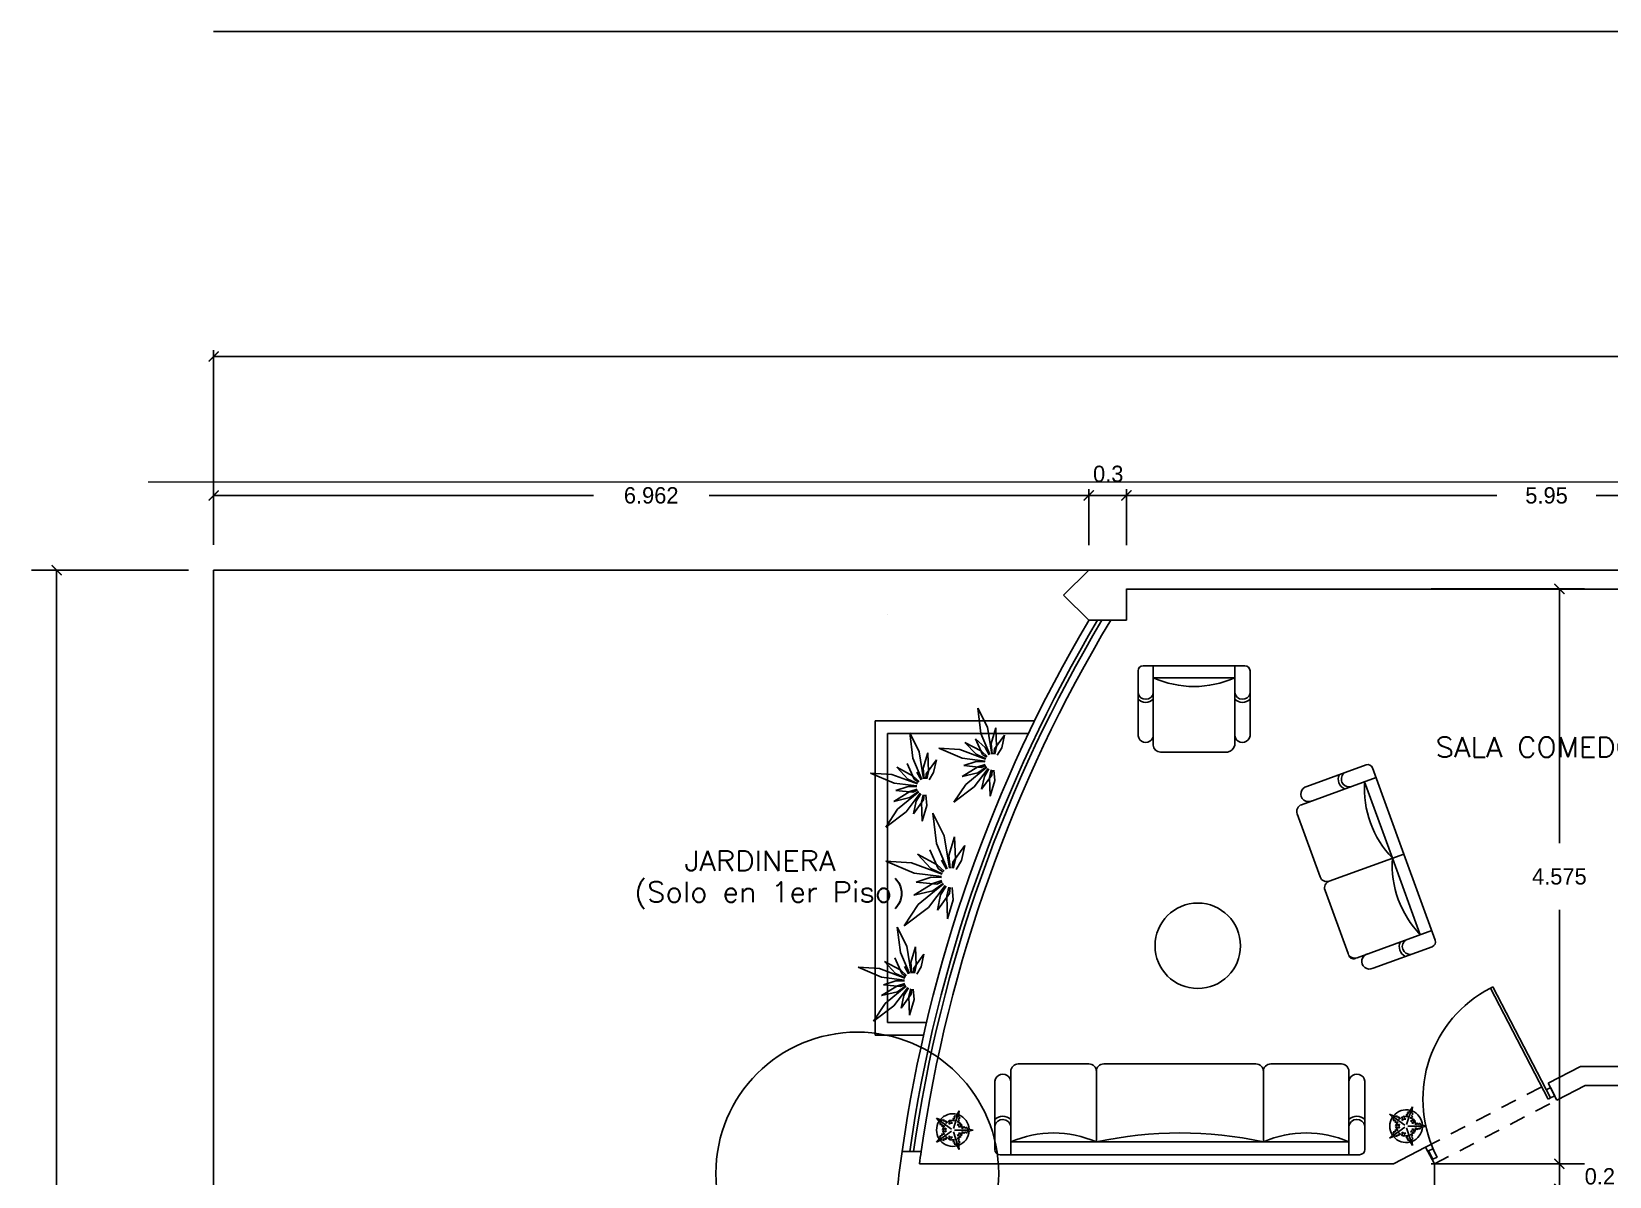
# Model space of a CAD drawing. Header units: millimetres. Extents: x 223 to 336, y 70 to 139.
# Drawn here: x 296.84 to 309.39, y 130.34 to 139.45 of the extents above; entities that cross this region are included whole.
import ezdxf

# ---------------------------------------------------------------- set-up
doc = ezdxf.new("R2010")
doc.units = ezdxf.units.MM
doc.linetypes.add('HIDDEN', pattern=[9.525, 6.35, -3.175])
doc.layers.add('COTAS', color=3, linetype='Continuous', lineweight=9)
for name, color, linetype in [('MUEBLES', 253, 'Continuous'), ('MUROS', 5, 'Continuous'), ('MUROS-BAJOS', 40, 'Continuous'), ('pisos', 8, 'Continuous'), ('PLANTAS', 3, 'Continuous'), ('PROYECCIONES', 6, 'HIDDEN'), ('PUERTAS', 2, 'Continuous'), ('TEXTOS', 4, 'Continuous')]:
    doc.layers.add(name, color=color, linetype=linetype)
doc.layers.add('VENTANAS', color=250, linetype='Continuous', plot=False)
doc.styles.add('ROMANS', font='romans.shx', dxfattribs={"height": 0.05})
doc.dimstyles.new('ISO-25', dxfattribs={"dimtxt": 0.13, "dimasz": 0.08, "dimexe": 0.2, "dimexo": 0.2, "dimgap": 0.2, "dimtad": 0, "dimtih": 1, "dimtoh": 1, "dimdec": 3, "dimdsep": 46, "dimtxsty": 'Standard', "dimblk": 'ARCHTICK', "dimcen": 3, "dimadec": 0, "dimazin": 0, "dimtfac": 1, "dimtdec": 3, "dimtmove": 0, "dimatfit": 3, "dimldrblk": 'ARCHTICK', "dimfxl": 1, "dimarcsym": 0})

# ---------------------------------------------------------------- blocks, each defined once
blk = doc.blocks.new('_ARCHTICK')
at = {"color": 0, "linetype": 'ByBlock', "const_width": 0.15}
blk.add_lwpolyline([(-0.5, -0.5), (0.5, 0.5)], dxfattribs=at)
blk = doc.blocks.new('*D321')
at = {"layer": 'COTAS', "color": 0, "lineweight": -2, "ltscale": 0.05, "transparency": 16777216}
for p, q in [((298.285, 135.363), (298.285, 136.913)), ((298.285, 136.863), (315.866, 136.863)), ((334.345, 136.863), (316.764, 136.863)), ((334.345, 135.363), (334.345, 136.913))]:
    blk.add_line(p, q, dxfattribs=at)
at = {"layer": 'Defpoints', "color": 0, "ltscale": 0.05, "transparency": 16777216}
for p in [(298.285, 136.863), (298.285, 135.163), (334.345, 135.163)]:
    blk.add_point(p, dxfattribs=at)
at = {"layer": 'COTAS', "color": 0, "lineweight": -2, "ltscale": 0.05, "transparency": 16777216, "xscale": 0.08, "yscale": 0.08, "zscale": 0.08, "rotation": 180}
blk.add_blockref('_ARCHTICK', (298.285, 136.863), dxfattribs=at)
at = {"layer": 'COTAS', "color": 0, "lineweight": -2, "ltscale": 0.05, "transparency": 16777216, "xscale": 0.08, "yscale": 0.08, "zscale": 0.08}
blk.add_blockref('_ARCHTICK', (334.345, 136.863), dxfattribs=at)
at = {"layer": 'COTAS', "color": 0, "ltscale": 0.05, "transparency": 16777216, "insert": (316.315, 136.863), "char_height": 0.13, "attachment_point": 5}
blk.add_mtext('36.06', dxfattribs=at)
blk = doc.blocks.new('*D318')
at = {"layer": 'COTAS', "color": 0, "lineweight": -2, "ltscale": 0.05, "transparency": 16777216}
for p, q in [((298.285, 135.667), (298.285, 135.807)), ((298.285, 135.757), (301.306, 135.757)), ((305.247, 135.757), (302.226, 135.757)), ((305.247, 135.362), (305.247, 135.807))]:
    blk.add_line(p, q, dxfattribs=at)
at = {"layer": 'Defpoints', "color": 0, "ltscale": 0.05, "transparency": 16777216}
for p in [(298.285, 135.757), (298.285, 135.467), (305.247, 135.162)]:
    blk.add_point(p, dxfattribs=at)
at = {"layer": 'COTAS', "color": 0, "lineweight": -2, "ltscale": 0.05, "transparency": 16777216, "xscale": 0.08, "yscale": 0.08, "zscale": 0.08, "rotation": 180}
blk.add_blockref('_ARCHTICK', (298.285, 135.757), dxfattribs=at)
at = {"layer": 'COTAS', "color": 0, "lineweight": -2, "ltscale": 0.05, "transparency": 16777216, "xscale": 0.08, "yscale": 0.08, "zscale": 0.08}
blk.add_blockref('_ARCHTICK', (305.247, 135.757), dxfattribs=at)
at = {"layer": 'COTAS', "color": 0, "ltscale": 0.05, "transparency": 16777216, "insert": (301.766, 135.757), "char_height": 0.13, "attachment_point": 5}
blk.add_mtext('6.962', dxfattribs=at)
blk = doc.blocks.new('*D322')
at = {"layer": 'COTAS', "color": 0, "lineweight": -2, "ltscale": 0.05, "transparency": 16777216}
for p, q in [((298.085, 135.163), (296.836, 135.163)), ((297.036, 135.163), (297.036, 129.178)), ((297.036, 122.663), (297.036, 128.648)), ((298.085, 122.663), (296.836, 122.663))]:
    blk.add_line(p, q, dxfattribs=at)
at = {"layer": 'Defpoints', "color": 0, "ltscale": 0.05, "transparency": 16777216}
for p in [(298.285, 135.163), (297.036, 122.663), (298.285, 122.663)]:
    blk.add_point(p, dxfattribs=at)
at = {"layer": 'COTAS', "color": 0, "lineweight": -2, "ltscale": 0.05, "transparency": 16777216, "xscale": 0.08, "yscale": 0.08, "zscale": 0.08}
for p, rotation in [((297.036, 135.163), 90), ((297.036, 122.663), 270)]:
    blk.add_blockref('_ARCHTICK', p, dxfattribs=dict(at, rotation=rotation))
at = {"layer": 'COTAS', "color": 0, "ltscale": 0.05, "transparency": 16777216, "insert": (297.036, 128.913), "char_height": 0.13, "attachment_point": 5}
blk.add_mtext('12.5', dxfattribs=at)
blk = doc.blocks.new('*D361')
at = {"layer": 'COTAS', "color": 0, "lineweight": -2, "ltscale": 0.05, "transparency": 16777216}
for p, q in [((305.547, 135.362), (305.547, 135.807)), ((305.547, 135.757), (308.494, 135.757)), ((312.231, 135.757), (309.284, 135.757)), ((312.231, 135.362), (312.231, 135.807))]:
    blk.add_line(p, q, dxfattribs=at)
at = {"layer": 'Defpoints', "color": 0, "ltscale": 0.05, "transparency": 16777216}
for p in [(305.547, 135.757), (305.547, 135.162), (312.231, 135.162)]:
    blk.add_point(p, dxfattribs=at)
at = {"layer": 'COTAS', "color": 0, "lineweight": -2, "ltscale": 0.05, "transparency": 16777216, "xscale": 0.08, "yscale": 0.08, "zscale": 0.08, "rotation": 180}
blk.add_blockref('_ARCHTICK', (305.547, 135.757), dxfattribs=at)
at = {"layer": 'COTAS', "color": 0, "lineweight": -2, "ltscale": 0.05, "transparency": 16777216, "xscale": 0.08, "yscale": 0.08, "zscale": 0.08}
blk.add_blockref('_ARCHTICK', (312.231, 135.757), dxfattribs=at)
at = {"layer": 'COTAS', "color": 0, "ltscale": 0.05, "transparency": 16777216, "insert": (308.889, 135.757), "char_height": 0.13, "attachment_point": 5}
blk.add_mtext('5.95', dxfattribs=at)
blk = doc.blocks.new('Mace022d')
for p, q in [((-0.004, 0.0436), (0, 0.0624)), ((0.004, 0.0436), (0, 0.0624)), ((0, 0.0053), (0, 0.05)), ((-0.0402, 0.0173), (-0.0593, 0.0193)), ((-0.0427, 0.0096), (-0.0593, 0.0192)), ((-0.0051, 0.0017), (-0.0476, 0.0155)), ((-0.0433, 0.0043), (-0.0427, 0.0096)), ((-0.0366, 0.006), (-0.0433, 0.0043)), ((-0.0375, 0.022), (-0.0402, 0.0173)), ((-0.0331, 0.0166), (-0.0375, 0.022)), ((-0.0354, 0.0002), (-0.0366, 0.006)), ((-0.0285, 0.0051), (-0.0354, 0.0002)), ((-0.0288, 0.0206), (-0.0331, 0.0166)), ((-0.0306, -0.009), (-0.0285, 0.0051)), ((-0.026, 0.0127), (-0.0288, 0.0206)), ((-0.0195, 0.0253), (-0.026, 0.0127)), ((-0.0168, 0.0133), (-0.0195, 0.0253)), ((-0.018, 0.0264), (-0.004, 0.0287)), ((-0.0075, 0.0201), (-0.018, 0.0264)), ((-0.0134, 0.0184), (-0.0168, 0.0133)), ((-0.0134, 0.0184), (-0.0075, 0.0201)), ((-0.0107, 0.0337), (-0.0056, 0.0367)), ((-0.004, 0.0287), (-0.0107, 0.0337)), ((-0.0093, 0.0425), (-0.004, 0.0436)), ((-0.0056, 0.0367), (-0.0093, 0.0425)), ((0.0093, 0.0425), (0.004, 0.0436)), ((0.004, 0.0287), (0.0107, 0.0337)), ((0.018, 0.0264), (0.004, 0.0287)), ((0.0051, 0.0017), (0.0476, 0.0155)), ((0.0056, 0.0367), (0.0093, 0.0425)), ((0.0107, 0.0337), (0.0056, 0.0367)), ((0.0075, 0.0201), (0.018, 0.0264)), ((0.0134, 0.0184), (0.0075, 0.0201)), ((0.0134, 0.0184), (0.0168, 0.0133)), ((0.0168, 0.0133), (0.0195, 0.0253)), ((0.0195, 0.0253), (0.026, 0.0127)), ((0.026, 0.0127), (0.0288, 0.0206)), ((0.0285, 0.0051), (0.0354, 0.0002)), ((0.0306, -0.009), (0.0285, 0.0051)), ((0.0288, 0.0206), (0.0331, 0.0166)), ((0.0331, 0.0166), (0.0375, 0.022)), ((0.0354, 0.0002), (0.0366, 0.006)), ((0.0366, 0.006), (0.0433, 0.0043)), ((0.0375, 0.022), (0.0402, 0.0173)), ((0.0402, 0.0173), (0.0593, 0.0193)), ((0.0427, 0.0096), (0.0593, 0.0192)), ((0.0433, 0.0043), (0.0427, 0.0096)), ((-0.0289, -0.0329), (-0.0367, -0.0504)), ((-0.0224, -0.0376), (-0.0366, -0.0505)), ((-0.0261, -0.0264), (-0.0325, -0.0289)), ((-0.0325, -0.0289), (-0.0289, -0.0329)), ((-0.0214, -0.0009), (-0.0306, -0.009)), ((-0.0178, -0.0118), (-0.0301, -0.0107)), ((-0.0301, -0.0107), (-0.0201, -0.0209)), ((-0.0031, -0.0043), (-0.0294, -0.0405)), ((-0.0201, -0.0209), (-0.0285, -0.021)), ((-0.0285, -0.021), (-0.0261, -0.0264)), ((-0.0174, -0.0398), (-0.0224, -0.0376)), ((-0.0216, -0.007), (-0.0214, -0.0009)), ((-0.0216, -0.007), (-0.0178, -0.0118)), ((-0.017, -0.0329), (-0.0174, -0.0398)), ((-0.0111, -0.0336), (-0.017, -0.0329)), ((-0.0136, -0.0255), (-0.0111, -0.0336)), ((-0.0009, -0.0319), (-0.0136, -0.0255)), ((-0.0057, -0.0206), (-0.0009, -0.0319)), ((0, -0.0227), (-0.0057, -0.0206)), ((0, -0.0227), (0.0057, -0.0206)), ((0.0057, -0.0206), (0.0009, -0.0319)), ((0.0009, -0.0319), (0.0136, -0.0255)), ((0.0031, -0.0043), (0.0294, -0.0405)), ((0.0136, -0.0255), (0.0111, -0.0336)), ((0.0111, -0.0336), (0.017, -0.0329)), ((0.017, -0.0329), (0.0174, -0.0398)), ((0.0174, -0.0398), (0.0224, -0.0376)), ((0.0216, -0.007), (0.0178, -0.0118)), ((0.0178, -0.0118), (0.0301, -0.0107)), ((0.0301, -0.0107), (0.0201, -0.0209)), ((0.0201, -0.0209), (0.0285, -0.021)), ((0.0214, -0.0009), (0.0306, -0.009)), ((0.0216, -0.007), (0.0214, -0.0009)), ((0.0224, -0.0376), (0.0366, -0.0505)), ((0.0285, -0.021), (0.0261, -0.0264)), ((0.0261, -0.0264), (0.0325, -0.0289)), ((0.0325, -0.0289), (0.0289, -0.0329)), ((0.0289, -0.0329), (0.0367, -0.0504))]:
    blk.add_line(p, q)
for start, end in [(93.0836, 158.9164), (21.0836, 86.9164), (165.0836, 230.9164), (309.0836, 14.9164), (237.0836, 302.9164)]:
    blk.add_arc((0, 0), 0.05, start, end)
blk = doc.blocks.new('*D367')
at = {"layer": 'COTAS', "color": 0, "lineweight": -2, "ltscale": 0.05, "transparency": 16777216}
for p, q in [((305.247, 135.757), (305.167, 135.757)), ((305.247, 135.667), (305.247, 135.807)), ((305.547, 135.757), (305.247, 135.757)), ((305.547, 135.517), (305.547, 135.807)), ((305.547, 135.757), (305.627, 135.757))]:
    blk.add_line(p, q, dxfattribs=at)
at = {"layer": 'Defpoints', "color": 0, "ltscale": 0.05, "transparency": 16777216}
for p in [(305.247, 135.757), (305.247, 135.467), (305.547, 135.317)]:
    blk.add_point(p, dxfattribs=at)
at = {"layer": 'COTAS', "color": 0, "lineweight": -2, "ltscale": 0.05, "transparency": 16777216, "xscale": 0.08, "yscale": 0.08, "zscale": 0.08}
blk.add_blockref('_ARCHTICK', (305.247, 135.757), dxfattribs=at)
at = {"layer": 'COTAS', "color": 0, "lineweight": -2, "ltscale": 0.05, "transparency": 16777216, "xscale": 0.08, "yscale": 0.08, "zscale": 0.08, "rotation": 180}
blk.add_blockref('_ARCHTICK', (305.547, 135.757), dxfattribs=at)
at = {"layer": 'COTAS', "color": 0, "ltscale": 0.05, "transparency": 16777216, "insert": (305.402, 135.928), "char_height": 0.13, "attachment_point": 5}
blk.add_mtext('0.3', dxfattribs=at)
blk = doc.blocks.new('*D363')
at = {"layer": 'COTAS', "color": 0, "lineweight": -2, "ltscale": 0.05, "transparency": 16777216}
for p, q in [((307.972, 135.013), (309.191, 135.013)), ((308.991, 135.013), (308.991, 132.99)), ((308.991, 130.438), (308.991, 132.46)), ((307.972, 130.438), (309.191, 130.438))]:
    blk.add_line(p, q, dxfattribs=at)
at = {"layer": 'Defpoints', "color": 0, "ltscale": 0.05, "transparency": 16777216}
for p in [(307.772, 135.013), (308.991, 135.013), (307.772, 130.438)]:
    blk.add_point(p, dxfattribs=at)
at = {"layer": 'COTAS', "color": 0, "lineweight": -2, "ltscale": 0.05, "transparency": 16777216, "xscale": 0.08, "yscale": 0.08, "zscale": 0.08}
for p, rotation in [((308.991, 135.013), 90), ((308.991, 130.438), 270)]:
    blk.add_blockref('_ARCHTICK', p, dxfattribs=dict(at, rotation=rotation))
at = {"layer": 'COTAS', "color": 0, "ltscale": 0.05, "transparency": 16777216, "insert": (308.991, 132.725), "char_height": 0.13, "attachment_point": 5}
blk.add_mtext('4.575', dxfattribs=at)
blk = doc.blocks.new('P')
at = {"layer": 'PUERTAS', "color": 1}
for p, q in [((0, -0.946), (0.912, -0.946)), ((0, -0.966), (0, -0.949)), ((0, -0.966), (0.912, -0.966)), ((0.912, -0.946), (0.912, -0.966))]:
    blk.add_line(p, q, dxfattribs=at)
for points in [[(0, 0), (0, -0.034), (0.068, -0.034), (0.068, 0)], [(0, -1), (0, -0.966), (0.068, -0.966), (0.068, -1)]]:
    blk.add_lwpolyline(points, close=True, dxfattribs=at)
at = {"layer": 'PUERTAS'}
blk.add_arc((0, -0.946), 0.912, 0, 87.4552, dxfattribs=at)
blk = doc.blocks.new('*D366')
at = {"layer": 'COTAS', "color": 0, "lineweight": -2, "ltscale": 0.05, "transparency": 16777216}
for p, q in [((307.972, 130.438), (309.191, 130.438)), ((308.991, 130.438), (308.991, 130.518)), ((308.991, 130.238), (308.991, 130.438)), ((308.991, 130.238), (308.991, 130.438)), ((307.997, 130.238), (309.191, 130.238)), ((308.991, 130.238), (308.991, 130.158))]:
    blk.add_line(p, q, dxfattribs=at)
at = {"layer": 'Defpoints', "color": 0, "ltscale": 0.05, "transparency": 16777216}
for p in [(307.772, 130.438), (308.991, 130.438), (307.797, 130.238)]:
    blk.add_point(p, dxfattribs=at)
at = {"layer": 'COTAS', "color": 0, "lineweight": -2, "ltscale": 0.05, "transparency": 16777216, "xscale": 0.08, "yscale": 0.08, "zscale": 0.08}
for p, rotation in [((308.991, 130.438), 270), ((308.991, 130.238), 90)]:
    blk.add_blockref('_ARCHTICK', p, dxfattribs=dict(at, rotation=rotation))
at = {"layer": 'COTAS', "color": 0, "ltscale": 0.05, "transparency": 16777216, "insert": (309.313, 130.338), "char_height": 0.13, "attachment_point": 5}
blk.add_mtext('0.2', dxfattribs=at)

msp = doc.modelspace()

# ---------------------------------------------------------------- linework, layer by layer
at = {"layer": 'COTAS', "color": 6, "ltscale": 0.05}
msp.add_line((297.76298, 135.86427), (336.0435, 135.86427), dxfattribs=at)
at = {"layer": 'COTAS', "ltscale": 0.05}
msp.add_line((304.34526, 133.82143), (304.42181, 133.75233), dxfattribs=at)
at = {"layer": 'MUEBLES'}
for p, q in [((305.63919, 133.86127), (305.63919, 134.36188)), ((305.67969, 134.40238), (306.48969, 134.40238)), ((305.76069, 134.40238), (305.76069, 133.77058)), ((305.76069, 133.77058), (305.76069, 134.40238)), ((306.40869, 133.77058), (306.40869, 134.40238)), ((306.40869, 134.40238), (306.40869, 133.77058)), ((306.53019, 134.36188), (306.53019, 133.86127)), ((305.76069, 134.30518), (306.40869, 134.30518)), ((306.35199, 133.71388), (305.81739, 133.71388)), ((306.98259, 133.44131), (307.45301, 133.61253)), ((307.50492, 133.58833), (307.75425, 132.90329)), ((307.53262, 133.51221), (306.93892, 133.29612)), ((306.93892, 133.29612), (307.53262, 133.51221)), ((307.44128, 133.47897), (307.66291, 132.87005)), ((307.08788, 132.72109), (306.90503, 133.22345)), ((307.16055, 132.6872), (307.75425, 132.90329)), ((307.75425, 132.90329), (307.16055, 132.6872)), ((307.66291, 132.87005), (307.88454, 132.26113)), ((307.75425, 132.90329), (308.00358, 132.21825)), ((307.30951, 132.11217), (307.12666, 132.61453)), ((307.97588, 132.29437), (307.38218, 132.07828)), ((307.97938, 132.16634), (307.50896, 131.99513)), ((304.68652, 131.23317), (305.24785, 131.23317)), ((305.36692, 131.23317), (306.57664, 131.23363)), ((306.69571, 131.23363), (307.25704, 131.23363)), ((304.49941, 130.55277), (304.49941, 131.07841)), ((304.62698, 130.51024), (304.62698, 131.17363)), ((305.30738, 131.17363), (305.30738, 130.6123)), ((306.63617, 130.61277), (306.63617, 131.1741)), ((307.31657, 131.1741), (307.31657, 130.51071)), ((307.44415, 131.07887), (307.44415, 130.55323)), ((305.30738, 130.6123), (304.62698, 130.6123)), ((306.63617, 130.61277), (305.30738, 130.6123)), ((307.31657, 130.61277), (306.63617, 130.61277)), ((305.39243, 130.51024), (304.54193, 130.51024)), ((306.57499, 130.51071), (305.07611, 130.51024)), ((307.40162, 130.51071), (306.55112, 130.51071))]:
    msp.add_line(p, q, dxfattribs=at)
at = {"layer": 'MUEBLES', "ltscale": 0.05}
msp.add_circle((306.11431, 132.1733), 0.33998, dxfattribs=at)
at = {"layer": 'MUEBLES'}
for centre, radius, start, end in [((305.67969, 134.36188), 0.0405, 90, 180), ((306.48969, 134.36188), 0.0405, 360, 90), ((306.08469, 135.04039), 0.80343, 246.217247, 293.782753), ((305.69946, 134.19712), 0.06226, 193.504442, 349.599709), ((305.69946, 134.19712), 0.08656, 225.873456, 315.027401), ((306.46993, 134.19712), 0.06226, 190.400291, 346.495558), ((306.46993, 134.19712), 0.08656, 224.972599, 314.126544), ((305.69994, 133.85295), 0.06132, 172.197711, 7.802289), ((306.46944, 133.85295), 0.06132, 172.197711, 7.802289), ((305.81739, 133.77058), 0.0567, 180, 270), ((306.3364, 133.78617), 0.07396, 282.17151, 347.82849), ((307.46686, 133.57447), 0.0405, 20, 110), ((306.99554, 133.38138), 0.06132, 102.197711, 297.802289), ((307.31879, 133.49955), 0.08656, 155.873456, 245.027401), ((307.31879, 133.49955), 0.06226, 123.504442, 279.599709), ((308.24296, 133.42596), 0.80343, 176.217247, 223.782753), ((306.95831, 133.24284), 0.0567, 110, 200), ((308.46459, 132.81704), 0.80343, 176.217247, 223.782753), ((307.14116, 132.74048), 0.0567, 200, 290), ((307.17994, 132.63392), 0.0567, 110, 200), ((307.80394, 132.16662), 0.08656, 154.972599, 244.126544), ((307.80394, 132.16662), 0.06226, 120.400291, 276.495558), ((307.96552, 132.2044), 0.0405, 290, 20), ((307.36279, 132.13156), 0.0567, 200, 290), ((307.3531, 132.1108), 0.0405, 200, 290), ((307.48036, 132.04937), 0.06132, 102.197711, 297.802289), ((304.68652, 131.17363), 0.05954, 90, 180), ((305.24785, 131.17363), 0.05954, 0, 90), ((305.36692, 131.17363), 0.05954, 90, 180), ((306.57664, 131.1741), 0.05954, 0, 90), ((306.69571, 131.1741), 0.05954, 90, 180), ((307.25704, 131.1741), 0.05954, 0, 90), ((304.5632, 131.08715), 0.06438, 352.197711, 187.802289), ((307.38036, 131.08761), 0.06438, 352.197711, 187.802289), ((304.56269, 130.72577), 0.09089, 44.972599, 134.126544), ((307.38087, 130.72623), 0.09089, 45.873456, 135.027401), ((304.56269, 130.72577), 0.06537, 10.400291, 166.495558), ((304.96718, 129.84034), 0.8436, 66.217247, 113.782753), ((305.97285, 127.56744), 3.11673, 77.711902, 102.328326), ((306.97637, 129.8408), 0.8436, 66.217247, 113.782753), ((307.38087, 130.72623), 0.06537, 13.504442, 169.599709), ((307.40162, 130.55323), 0.04253, 270, 0), ((304.54193, 130.55277), 0.04253, 180, 270)]:
    msp.add_arc(centre, radius, start, end, dxfattribs=at)
at = {"layer": 'MUROS'}
for p, q in [((305.04503, 134.96485), (305.24661, 135.16327)), ((305.24661, 135.16234), (325.98064, 135.16281)), ((305.04503, 134.96485), (305.24661, 134.76327)), ((305.54661, 134.76327), (305.54661, 135.01327)), ((305.54661, 135.01234), (314.18064, 135.01281)), ((305.54661, 134.88196), (305.54661, 135.01234)), ((305.24661, 134.76327), (305.54661, 134.76327)), ((309.15989, 131.21281), (308.90292, 131.07897)), ((309.59661, 131.21281), (309.15989, 131.21281)), ((308.97221, 130.94594), (308.90292, 131.07897)), ((309.19661, 131.06281), (308.97221, 130.94594)), ((309.59661, 131.06281), (309.19661, 131.06281)), ((307.92732, 130.57084), (307.67182, 130.43777)), ((307.99661, 130.43781), (307.92732, 130.57084)), ((303.76205, 130.53734), (303.91359, 130.53734)), ((303.89957, 130.43734), (307.67182, 130.43777)), ((307.99661, 130.23781), (307.99661, 130.43781))]:
    msp.add_line(p, q, dxfattribs=at)
at = {"layer": 'MUROS', "ltscale": 0.05}
for radius, start, end in [(11.49453, 171.872779, 173.380674), (11.34453, 171.764578, 172.27457)]:
    msp.add_arc((315.14114, 128.91234), radius, start, end, dxfattribs=at)
at = {"layer": 'MUROS-BAJOS', "ltscale": 0.05}
for p, q in [((303.54661, 133.96234), (304.81536, 133.96234)), ((303.64661, 133.86234), (304.76705, 133.86234)), ((303.64661, 131.56234), (303.95625, 131.56234)), ((303.54661, 131.46234), (303.93303, 131.46234))]:
    msp.add_line(p, q, dxfattribs=at)
at = {"layer": 'MUROS-BAJOS'}
for p, q in [((303.54661, 131.46234), (303.54661, 133.96234)), ((303.64661, 131.56234), (303.64661, 133.86234))]:
    msp.add_line(p, q, dxfattribs=at)
at = {"layer": 'MUROS-BAJOS', "ltscale": 0.05}
for radius, start, end in [(11.49453, 149.406905, 171.872779), (11.34453, 148.952454, 171.764578)]:
    msp.add_arc((315.14114, 128.91234), radius, start, end, dxfattribs=at)
at = {"layer": 'pisos', "ltscale": 0.05}
for p, q in [((305.24661, 135.16234), (298.285, 135.16281)), ((303.64661, 134.81169), (303.64661, 134.81169))]:
    msp.add_line(p, q, dxfattribs=at)
at = {"layer": 'pisos'}
msp.add_line((298.285, 122.66281), (298.285, 135.16281), dxfattribs=at)
at = {"layer": 'pisos', "ltscale": 0.05}
msp.add_circle((303.40531, 130.36084), 1.1253, dxfattribs=at)
at = {"layer": 'PLANTAS'}
for p, q in [((304.38898, 133.86339), (304.36458, 134.06481)), ((304.36458, 134.06481), (304.44021, 133.91297)), ((303.84698, 133.66608), (303.82258, 133.86749)), ((303.82258, 133.86749), (303.89821, 133.71566)), ((304.34526, 133.82143), (304.40091, 133.69654)), ((304.46055, 133.69472), (304.38898, 133.86339)), ((304.44021, 133.91297), (304.47528, 133.69898)), ((304.47158, 133.78292), (304.50882, 133.90728)), ((304.57653, 133.85007), (304.4962, 133.73943)), ((304.50882, 133.90728), (304.51396, 133.75845)), ((304.55496, 133.74922), (304.57653, 133.85007)), ((303.89821, 133.71566), (303.93328, 133.50167)), ((303.92958, 133.58561), (303.96682, 133.70997)), ((303.96682, 133.70997), (303.97196, 133.56114)), ((304.23995, 133.66567), (304.05331, 133.74524)), ((304.05331, 133.74524), (304.22262, 133.73482)), ((304.22262, 133.73482), (304.42548, 133.65821)), ((304.26185, 133.7914), (304.39331, 133.72143)), ((304.35093, 133.69697), (304.26185, 133.7914)), ((304.42714, 133.66219), (304.35093, 133.69697)), ((304.39331, 133.72143), (304.43857, 133.67931)), ((304.40091, 133.69654), (304.43347, 133.67309)), ((304.45482, 133.69194), (304.42181, 133.75233)), ((304.47956, 133.69954), (304.47158, 133.78292)), ((304.4962, 133.73943), (304.49216, 133.69951)), ((304.51396, 133.75845), (304.50011, 133.6982)), ((304.51917, 133.69044), (304.55496, 133.74922)), ((303.71985, 133.59409), (303.85131, 133.52412)), ((303.80893, 133.49965), (303.71985, 133.59409)), ((303.80326, 133.62412), (303.85891, 133.49923)), ((303.91855, 133.4974), (303.84698, 133.66608)), ((303.93756, 133.50223), (303.92958, 133.58561)), ((304.03453, 133.65275), (303.9542, 133.54212)), ((304.01296, 133.55191), (304.03453, 133.65275)), ((304.23873, 133.51958), (304.36505, 133.59844)), ((304.42181, 133.64332), (304.23995, 133.66567)), ((304.35255, 133.63857), (304.25442, 133.60683)), ((304.25442, 133.60683), (304.3904, 133.59258)), ((304.26811, 133.45731), (304.43589, 133.59469)), ((304.44695, 133.58406), (304.33666, 133.43774)), ((304.42134, 133.63697), (304.35255, 133.63857)), ((304.36505, 133.59844), (304.42416, 133.61658)), ((304.43327, 133.59811), (304.36505, 133.54951)), ((304.3904, 133.59258), (304.427, 133.60905)), ((304.45222, 133.58049), (304.41643, 133.52171)), ((304.45743, 133.51247), (304.47128, 133.57273)), ((304.47519, 133.5315), (304.47922, 133.57142)), ((304.49183, 133.57139), (304.49981, 133.48801)), ((303.69795, 133.46835), (303.51131, 133.54793)), ((303.51131, 133.54793), (303.68062, 133.53751)), ((303.68062, 133.53751), (303.88348, 133.46089)), ((303.87981, 133.446), (303.69795, 133.46835)), ((303.81055, 133.44126), (303.71242, 133.40952)), ((303.88514, 133.46488), (303.80893, 133.49965)), ((303.87934, 133.43965), (303.81055, 133.44126)), ((303.85131, 133.52412), (303.89657, 133.482)), ((303.85891, 133.49923), (303.89147, 133.47577)), ((303.91282, 133.49463), (303.87981, 133.55501)), ((303.9542, 133.54212), (303.95016, 133.50219)), ((303.97196, 133.56114), (303.95811, 133.50088)), ((303.97717, 133.49313), (304.01296, 133.55191)), ((304.17443, 133.3159), (304.26811, 133.45731)), ((304.36505, 133.54951), (304.23873, 133.51958)), ((304.39486, 133.42086), (304.47519, 133.5315)), ((304.41643, 133.52171), (304.39486, 133.42086)), ((304.46257, 133.36364), (304.45743, 133.51247)), ((304.49981, 133.48801), (304.46257, 133.36364)), ((303.69673, 133.32227), (303.82305, 133.40113)), ((303.82305, 133.3522), (303.69673, 133.32227)), ((303.71242, 133.40952), (303.8484, 133.39526)), ((303.72611, 133.26), (303.89389, 133.39737)), ((303.90495, 133.38675), (303.79466, 133.24043)), ((303.82305, 133.40113), (303.88216, 133.41927)), ((303.89127, 133.4008), (303.82305, 133.3522)), ((303.8484, 133.39526), (303.885, 133.41173)), ((303.85286, 133.22355), (303.93319, 133.33418)), ((303.87443, 133.3244), (303.85286, 133.22355)), ((303.91022, 133.38317), (303.87443, 133.3244)), ((303.91543, 133.31516), (303.92928, 133.37542)), ((303.92057, 133.16633), (303.91543, 133.31516)), ((303.93319, 133.33418), (303.93722, 133.37411)), ((303.94983, 133.37408), (303.95781, 133.29069)), ((304.33666, 133.43774), (304.17443, 133.3159)), ((303.63243, 133.11859), (303.72611, 133.26)), ((303.79466, 133.24043), (303.63243, 133.11859)), ((303.95781, 133.29069), (303.92057, 133.16633)), ((304.03586, 132.98826), (304.00658, 133.22995)), ((304.00658, 133.22995), (304.09733, 133.04776)), ((304.12175, 132.78585), (304.03586, 132.98826)), ((304.09733, 133.04776), (304.13943, 132.79097)), ((304.13498, 132.89169), (304.17967, 133.04093)), ((304.26093, 132.97227), (304.16452, 132.83951)), ((304.17967, 133.04093), (304.18583, 132.86233)), ((304.23504, 132.85125), (304.26093, 132.97227)), ((303.85702, 132.75099), (303.63306, 132.84648)), ((303.63306, 132.84648), (303.83623, 132.83398)), ((303.83623, 132.83398), (304.07966, 132.74204)), ((303.88331, 132.90187), (304.04106, 132.81791)), ((303.99021, 132.78855), (303.88331, 132.90187)), ((303.9834, 132.93791), (304.05018, 132.78804)), ((304.04106, 132.81791), (304.09538, 132.76737)), ((304.11487, 132.78252), (304.07526, 132.85498)), ((304.14456, 132.79163), (304.13498, 132.89169)), ((304.16452, 132.83951), (304.15968, 132.79159)), ((304.18583, 132.86233), (304.16922, 132.79002)), ((304.19209, 132.78072), (304.23504, 132.85125)), ((304.07526, 132.72417), (303.85702, 132.75099)), ((303.99214, 132.71847), (303.8744, 132.68038)), ((304.08165, 132.74681), (303.99021, 132.78855)), ((304.0747, 132.71655), (303.99214, 132.71847)), ((304.00715, 132.67032), (304.07808, 132.69209)), ((304.05018, 132.78804), (304.08925, 132.75989)), ((303.85556, 132.57569), (304.00715, 132.67032)), ((304.00715, 132.6116), (303.85556, 132.57569)), ((303.8744, 132.68038), (304.03757, 132.66328)), ((303.89082, 132.50097), (304.09216, 132.66581)), ((304.10543, 132.65306), (303.97308, 132.47748)), ((304.08901, 132.66992), (304.00715, 132.6116)), ((304.03757, 132.66328), (304.08148, 132.68304)), ((304.04291, 132.45722), (304.13932, 132.58998)), ((304.0688, 132.57824), (304.04291, 132.45722)), ((304.11175, 132.64877), (304.0688, 132.57824)), ((304.11801, 132.56716), (304.13462, 132.63946)), ((304.12417, 132.38856), (304.11801, 132.56716)), ((304.13932, 132.58998), (304.14416, 132.63789)), ((304.15928, 132.63785), (304.16886, 132.53779)), ((303.77841, 132.33127), (303.89082, 132.50097)), ((303.97308, 132.47748), (303.77841, 132.33127)), ((304.16886, 132.53779), (304.12417, 132.38856)), ((303.74843, 132.12046), (303.72403, 132.32188)), ((303.72403, 132.32188), (303.79966, 132.17004)), ((303.70472, 132.0785), (303.76036, 131.95361)), ((303.82001, 131.95179), (303.74843, 132.12046)), ((303.79966, 132.17004), (303.83474, 131.95605)), ((303.83103, 132.03999), (303.86827, 132.16435)), ((303.93599, 132.10714), (303.85565, 131.9965)), ((303.86827, 132.16435), (303.87341, 132.01552)), ((303.91441, 132.00629), (303.93599, 132.10714)), ((303.5994, 131.92274), (303.41277, 132.00231)), ((303.41277, 132.00231), (303.58207, 131.99189)), ((303.58207, 131.99189), (303.78493, 131.91528)), ((303.62131, 132.04847), (303.75277, 131.9785)), ((303.71039, 131.95404), (303.62131, 132.04847)), ((303.78659, 131.91926), (303.71039, 131.95404)), ((303.75277, 131.9785), (303.79803, 131.93638)), ((303.76036, 131.95361), (303.79292, 131.93016)), ((303.81427, 131.94901), (303.78127, 132.00939)), ((303.83901, 131.95661), (303.83103, 132.03999)), ((303.85565, 131.9965), (303.85162, 131.95658)), ((303.87341, 132.01552), (303.85956, 131.95527)), ((303.87862, 131.94751), (303.91441, 132.00629)), ((303.59818, 131.77665), (303.7245, 131.85551)), ((303.78126, 131.90039), (303.5994, 131.92274)), ((303.712, 131.89564), (303.61388, 131.8639)), ((303.61388, 131.8639), (303.74986, 131.84965)), ((303.62756, 131.71438), (303.79534, 131.85176)), ((303.80641, 131.84113), (303.69612, 131.69481)), ((303.7808, 131.89403), (303.712, 131.89564)), ((303.7245, 131.85551), (303.78361, 131.87365)), ((303.79273, 131.85518), (303.7245, 131.80658)), ((303.74986, 131.84965), (303.78645, 131.86612)), ((303.81167, 131.83755), (303.77588, 131.77878)), ((303.81689, 131.76954), (303.83073, 131.8298)), ((303.83465, 131.78857), (303.83868, 131.82849)), ((303.85128, 131.82846), (303.85927, 131.74508)), ((303.53389, 131.57297), (303.62756, 131.71438)), ((303.69612, 131.69481), (303.53389, 131.57297)), ((303.7245, 131.80658), (303.59818, 131.77665)), ((303.75431, 131.67793), (303.83465, 131.78857)), ((303.77588, 131.77878), (303.75431, 131.67793)), ((303.82202, 131.62071), (303.81689, 131.76954)), ((303.85927, 131.74508), (303.82202, 131.62071))]:
    msp.add_line(p, q, dxfattribs=at)
at = {"layer": 'PROYECCIONES', "ltscale": 0.02}
for p, q in [((307.92732, 130.57084), (308.90292, 131.07897)), ((307.99661, 130.43781), (308.97221, 130.94594))]:
    msp.add_line(p, q, dxfattribs=at)
at = {"layer": 'VENTANAS', "ltscale": 0.05}
msp.add_line((334.345, 139.44866), (298.285, 139.44866), dxfattribs=at)
for radius, start, end in [(11.43453, 149.223548, 171.829842), (11.40453, 149.133744, 171.808203)]:
    msp.add_arc((315.14114, 128.91234), radius, start, end, dxfattribs=at)

# ---------------------------------------------------------------- block references
at = {"layer": 'MUEBLES', "ltscale": 0.05, "xscale": -2.600000000000001, "yscale": 2.600000000000001, "zscale": 2.600000000000001, "rotation": 270}
for p in [(304.16589, 130.70688), (307.77162, 130.73781)]:
    msp.add_blockref('Mace022d', p, dxfattribs=at)
at = {"layer": 'pisos', "ltscale": 0.05, "xscale": 1.093112112780834, "yscale": 1.093112112780834, "zscale": 1.093112112780834, "rotation": 117.512002623869}
msp.add_blockref('P', (307.98524, 130.47454), dxfattribs=at)

# ---------------------------------------------------------------- texts
at = {"layer": 'TEXTOS', "style": 'ROMANS', "width": 1.065916}
for s, p in [('SALA COMEDOR', (308.00529, 133.67339)), ('JARDINERA', (302.03217, 132.76896)), ('(Solo en 1er Piso)', (301.63046, 132.52132))]:
    msp.add_text(s, height=0.16, dxfattribs=at).set_placement(p)

# ---------------------------------------------------------------- dimensions: what is measured, and where the dimension line sits
at = {"layer": 'COTAS', "ltscale": 0.05}
for base, p1, p2, picture, middle in [((298.28506, 136.8633), (334.345, 135.16281), (298.28506, 135.16281), '*D321', (316.31503, 136.8633)), ((298.285, 135.7569), (305.24658, 135.16234), (298.285, 135.46749), '*D318', (301.76579, 135.7569))]:
    dim = msp.add_linear_dim(base=base, p1=p1, p2=p2, dimstyle='ISO-25', override={"dimscale": 1, "dimexe": 0.05, "dimtmove": 1}, dxfattribs=at)
    dim.commit()
    dim.dimension.update_dxf_attribs({"geometry": picture, "text_midpoint": middle})
dim = msp.add_linear_dim(base=(305.24661, 135.7569), p1=(305.54661, 135.31702), p2=(305.24661, 135.46702), dimstyle='ISO-25', override={"dimscale": 1, "dimexe": 0.05, "dimtmove": 1}, dxfattribs=at)
dim.commit()
dim.dimension.update_dxf_attribs({"geometry": '*D367', "text_midpoint": (305.40241, 135.92833), "dimtype": 160})
dim = msp.add_linear_dim(base=(305.54657, 135.7569), p1=(312.23062, 135.1625), p2=(305.54657, 135.16235), text='5.95', dimstyle='ISO-25', override={"dimscale": 1, "dimexe": 0.05, "dimtmove": 1}, dxfattribs=at)
dim.commit()
dim.dimension.update_dxf_attribs({"geometry": '*D361', "text_midpoint": (308.8886, 135.7569)})
for base, p1, p2, override, picture, middle in [((297.03625, 122.66281), (298.285, 135.16281), (298.285, 122.66281), {"dimscale": 1}, '*D322', (297.03625, 128.91281)), ((308.99063, 135.01281), (307.77162, 130.43781), (307.77162, 135.01281), {"dimscale": 1, "dimtmove": 1}, '*D363', (308.99063, 132.72531))]:
    dim = msp.add_linear_dim(base=base, p1=p1, p2=p2, angle=90, dimstyle='ISO-25', override=override, dxfattribs=at)
    dim.commit()
    dim.dimension.update_dxf_attribs({"geometry": picture, "text_midpoint": middle})
dim = msp.add_linear_dim(base=(308.99063, 130.43781), p1=(307.79661, 130.23781), p2=(307.77162, 130.43781), angle=90, dimstyle='ISO-25', override={"dimscale": 1, "dimtmove": 1}, dxfattribs=at)
dim.commit()
dim.dimension.update_dxf_attribs({"geometry": '*D366', "text_midpoint": (309.31281, 130.33781), "dimtype": 160})

doc.saveas('drawing.dxf')
